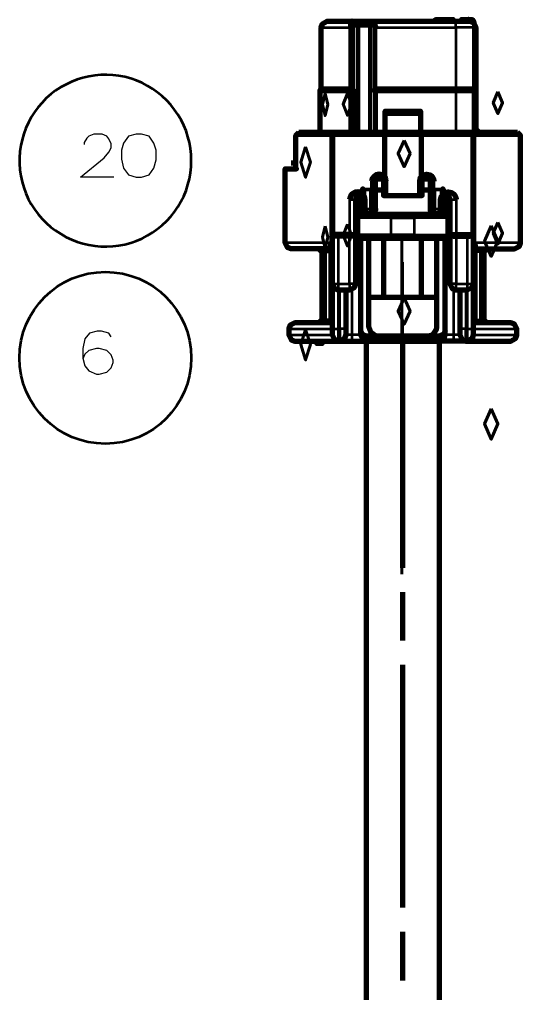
# Model space of a CAD drawing. Extents: x 0 to 174, y 0 to 33.
# Drawn here: x 56.568 to 57.381, y 12.062 to 13.64 of the extents above; entities that cross this region are included whole.
import ezdxf
from ezdxf.enums import TextEntityAlignment as Align

# ---------------------------------------------------------------- set-up
doc = ezdxf.new("R2010")
doc.units = 0
doc.layers.add('PDF2_형상', color=157, linetype='Continuous', true_color=0x405f80)
doc.layers.add('YOLO_TEXT', color=3, linetype='Continuous', true_color=0x008230)
doc.styles.add('OCR_LATIN', font='txt.shx')

msp = doc.modelspace()

# ---------------------------------------------------------------- linework, layer by layer
at = {"layer": 'PDF2_형상', "lineweight": 70}
for points in [[(57.2406, 13.6374), (57.2444, 13.6404), (57.2464, 13.6404), (57.2718, 13.6404), (57.2718, 13.6374)], [(57.2857, 13.6374), (57.2857, 13.6404), (57.2886, 13.6404), (57.291, 13.6404), (57.2882, 13.6376)], [(57.291, 13.6404), (57.2961, 13.6404), (57.3015, 13.6404), (57.3022, 13.6403), (57.3046, 13.6389), (57.3054, 13.6364)], [(57.2996, 13.6392), (57.2972, 13.6403), (57.2961, 13.6404)], [(57.3006, 13.6364), (57.3003, 13.6379), (57.2996, 13.6392), (57.2987, 13.6379), (57.2985, 13.6364)], [(57.3015, 13.6404), (57.3022, 13.6401), (57.3028, 13.6393), (57.3035, 13.6364), (57.3054, 13.6364), (57.3054, 13.635)], [(57.0578, 13.5271), (57.0578, 13.6275), (57.0597, 13.6335), (57.0676, 13.6374), (57.104, 13.6374), (57.1078, 13.6374), (57.1114, 13.6374), (57.1189, 13.6374), (57.1357, 13.6374), (57.1432, 13.6374), (57.1468, 13.6374), (57.2765, 13.6374), (57.2989, 13.6374), (57.3049, 13.6354), (57.3087, 13.6275), (57.3087, 13.5271), (57.3018, 13.5271), (57.2765, 13.5271), (57.1474, 13.5271), (57.1467, 13.5271), (57.1443, 13.526), (57.1439, 13.5257), (57.1433, 13.5254), (57.1431, 13.5253), (57.1438, 13.5253), (57.1474, 13.5253), (57.2765, 13.5253), (57.3058, 13.5253), (57.3058, 13.4574)], [(57.1078, 13.6374), (57.1075, 13.6374), (57.1074, 13.6374), (57.1072, 13.6372), (57.1072, 13.6371), (57.1072, 13.6368), (57.1074, 13.6362), (57.1082, 13.6347), (57.1104, 13.6319), (57.111, 13.6317), (57.1115, 13.6315), (57.1169, 13.6315), (57.1189, 13.6315), (57.1357, 13.6315), (57.1376, 13.6315), (57.1431, 13.6315), (57.1432, 13.6315), (57.1438, 13.6318), (57.1442, 13.6319), (57.1471, 13.636), (57.1474, 13.6365), (57.1474, 13.6368), (57.1474, 13.6371), (57.1474, 13.6372), (57.1472, 13.6372), (57.1472, 13.6374), (57.1471, 13.6374), (57.1468, 13.6374)], [(57.1104, 13.6319), (57.1078, 13.6275)], [(57.1468, 13.6275), (57.1442, 13.6319)], [(57.2882, 13.6374), (57.2882, 13.6376), (57.2881, 13.6374)], [(57.111, 13.5253), (57.1079, 13.5271), (57.1072, 13.5271), (57.104, 13.5271), (57.0576, 13.5271), (57.0558, 13.5253), (57.0558, 13.4574)], [(57.0558, 13.5253), (57.104, 13.5253), (57.1072, 13.5253), (57.111, 13.5253), (57.111, 13.4574)], [(57.3018, 13.5271), (57.3058, 13.5253)], [(57.3087, 13.5271), (57.3087, 13.4574)], [(57.1617, 13.4574), (57.1617, 13.4589), (57.1617, 13.4879), (57.1617, 13.4918), (57.2188, 13.4918), (57.2188, 13.4879), (57.2188, 13.4589), (57.2188, 13.4574)], [(57.2188, 13.4879), (57.1617, 13.4879)], [(57.0746, 13.2668), (57.0711, 13.2683), (57.0092, 13.2683), (57.0032, 13.2703), (56.9993, 13.2782), (56.9993, 13.3982), (57.0175, 13.3982), (57.0171, 13.3983), (57.0169, 13.3985), (57.0167, 13.3988), (57.0167, 13.399), (57.0167, 13.4524), (57.0217, 13.4572)], [(57.0217, 13.4574), (57.0743, 13.4574), (57.081, 13.4574), (57.0825, 13.4574), (57.1608, 13.4574), (57.2196, 13.4574), (57.2979, 13.4574), (57.2994, 13.4574), (57.3062, 13.4574), (57.3762, 13.4574)], [(57.086, 13.1187), (57.08, 13.1207), (57.0761, 13.1286), (57.0761, 13.1383), (57.0761, 13.2113), (57.0761, 13.2939), (57.0761, 13.4524), (57.081, 13.4572)], [(57.1608, 13.4574), (57.1608, 13.4572), (57.1608, 13.4569), (57.1607, 13.4524), (57.1607, 13.3854), (57.1568, 13.3883), (57.1517, 13.3894), (57.1467, 13.3883), (57.1431, 13.3858), (57.1406, 13.3824), (57.1397, 13.3781)], [(57.2196, 13.4574), (57.2197, 13.4572), (57.2197, 13.4569), (57.2199, 13.4524), (57.2199, 13.3854), (57.2243, 13.3885), (57.2289, 13.3894), (57.2343, 13.3882), (57.2379, 13.3854), (57.2404, 13.3807), (57.2408, 13.3781)], [(57.2994, 13.4572), (57.3044, 13.4524), (57.3044, 13.2939), (57.3044, 13.2113), (57.3044, 13.1383), (57.3044, 13.1286), (57.3025, 13.1226), (57.2946, 13.1187)], [(57.306, 13.2669), (57.3093, 13.2683), (57.3714, 13.2683), (57.3792, 13.2722), (57.3813, 13.2782), (57.3813, 13.4524), (57.3762, 13.4572)], [(57.3137, 13.4574), (57.3097, 13.4613), (57.3087, 13.4613)], [(57.3133, 13.4574), (57.3104, 13.4603), (57.3099, 13.4603), (57.3087, 13.4603)], [(57.0092, 13.4081), (57.0167, 13.4081)], [(57.1411, 13.3254), (57.141, 13.3254), (57.1408, 13.3256), (57.1406, 13.3258), (57.1404, 13.3264), (57.1396, 13.3329), (57.144, 13.3331), (57.1454, 13.3335), (57.146, 13.334), (57.146, 13.3654), (57.146, 13.3781), (57.1469, 13.3815), (57.1489, 13.3835), (57.1525, 13.3844), (57.156, 13.3833), (57.1582, 13.3806), (57.1588, 13.3781)], [(57.1607, 13.3854), (57.1608, 13.3849), (57.1621, 13.3814), (57.1626, 13.3781)], [(57.1626, 13.3549), (57.2179, 13.3549), (57.2218, 13.3549), (57.2218, 13.3781), (57.2231, 13.3818), (57.2258, 13.384), (57.229, 13.3844), (57.2322, 13.3829), (57.2342, 13.3801), (57.2346, 13.3781), (57.2346, 13.3654), (57.2346, 13.334), (57.2346, 13.3303), (57.2394, 13.3254), (57.2493, 13.3254), (57.2542, 13.3303)], [(57.2179, 13.3781), (57.2186, 13.3821), (57.2197, 13.385), (57.2199, 13.3854)], [(57.2179, 13.3549), (57.2179, 13.3781), (57.2218, 13.3781)], [(57.124, 13.3533), (57.1229, 13.3542), (57.1214, 13.3547), (57.1181, 13.3546), (57.1144, 13.3519), (57.1135, 13.3485), (57.1135, 13.2939), (57.1135, 13.2113), (57.1115, 13.2053), (57.1036, 13.2014), (57.086, 13.2014), (57.08, 13.2033), (57.0761, 13.2113)], [(57.1229, 13.3542), (57.1215, 13.3568), (57.1219, 13.3599), (57.1175, 13.3608), (57.1129, 13.3603), (57.1082, 13.3576), (57.1051, 13.3537), (57.1039, 13.3485)], [(57.1262, 13.3624), (57.1262, 13.3565), (57.1251, 13.3572), (57.1243, 13.3579), (57.1242, 13.3583), (57.1242, 13.3586), (57.1262, 13.3624), (57.1262, 13.3632), (57.126, 13.3642), (57.1253, 13.3654), (57.1219, 13.3599)], [(57.1262, 13.3565), (57.1261, 13.3557), (57.1258, 13.3553), (57.1242, 13.3533), (57.124, 13.3533), (57.1261, 13.35), (57.1262, 13.3485), (57.1262, 13.334), (57.1262, 13.3339), (57.1264, 13.3338), (57.1267, 13.3336), (57.1267, 13.3285)], [(57.1313, 13.3254), (57.1308, 13.3256), (57.1306, 13.3258), (57.13, 13.3271), (57.1293, 13.3329), (57.1293, 13.3474), (57.1285, 13.3517), (57.1258, 13.3553)], [(57.1397, 13.3642), (57.1396, 13.3329)], [(57.146, 13.3638), (57.1588, 13.3638)], [(57.2218, 13.3638), (57.2346, 13.3638)], [(57.2394, 13.3254), (57.2396, 13.3254), (57.2397, 13.3256), (57.2399, 13.3258), (57.2404, 13.3279), (57.2408, 13.3329), (57.2407, 13.3642)], [(57.2493, 13.3254), (57.2496, 13.3256), (57.25, 13.3258), (57.2504, 13.3271), (57.2512, 13.3329), (57.2512, 13.3474), (57.2521, 13.3517), (57.2546, 13.3553), (57.2564, 13.3533), (57.2544, 13.35), (57.2543, 13.3485), (57.2543, 13.334), (57.2543, 13.3311)], [(57.2576, 13.3542), (57.2587, 13.3557), (57.2586, 13.3599), (57.2553, 13.3654), (57.2546, 13.3642), (57.2544, 13.3639), (57.2543, 13.3624), (57.2564, 13.3586), (57.2564, 13.3583), (57.2563, 13.3579), (57.2553, 13.3572), (57.2543, 13.3565), (57.2543, 13.3561), (57.2546, 13.3553)], [(57.2543, 13.3624), (57.2543, 13.3565)], [(57.3044, 13.2113), (57.3025, 13.2053), (57.2946, 13.2014), (57.2769, 13.2014), (57.271, 13.2033), (57.2671, 13.2113), (57.2671, 13.2939), (57.2671, 13.3485), (57.2667, 13.3506), (57.2646, 13.3536), (57.2613, 13.3549), (57.2576, 13.3542), (57.2564, 13.3533)], [(57.2586, 13.3599), (57.2639, 13.3608), (57.2693, 13.3596), (57.2733, 13.3568), (57.2761, 13.3522), (57.2767, 13.3485)], [(57.2631, 13.3537), (57.2631, 13.3185), (57.2631, 13.291), (57.2631, 13.2899), (57.2572, 13.285), (57.2089, 13.285), (57.1715, 13.285), (57.1233, 13.285), (57.1222, 13.2851), (57.1174, 13.291), (57.1174, 13.3185), (57.1174, 13.3543)], [(57.1174, 13.3185), (57.1175, 13.3196), (57.1233, 13.3244), (57.1715, 13.3244), (57.2089, 13.3244), (57.2572, 13.3244), (57.2582, 13.3243), (57.2631, 13.3185)], [(57.146, 13.334), (57.146, 13.3317), (57.146, 13.3308), (57.146, 13.3303), (57.1411, 13.3254), (57.1313, 13.3254), (57.1262, 13.3303)], [(57.2511, 13.3276), (57.2521, 13.3272), (57.2528, 13.3272), (57.2535, 13.3278), (57.2539, 13.3285)], [(57.2543, 13.3306), (57.2542, 13.3301), (57.254, 13.3299), (57.2538, 13.3299), (57.2535, 13.33), (57.2528, 13.3304)], [(57.1135, 13.2939), (57.1086, 13.289), (57.1069, 13.289), (57.0825, 13.289), (57.081, 13.289), (57.0761, 13.2939)], [(57.1174, 13.3057), (57.1135, 13.3057)], [(57.2671, 13.3057), (57.2631, 13.3057)], [(57.2671, 13.2939), (57.2719, 13.289), (57.2736, 13.289), (57.2979, 13.289), (57.2994, 13.289), (57.3044, 13.2939)], [(57.0728, 13.2782), (57.0721, 13.27), (57.0717, 13.2687), (57.0714, 13.2685), (57.0712, 13.2683), (57.0711, 13.2683)], [(57.1175, 13.29), (57.1135, 13.29)], [(57.1214, 13.2854), (57.1214, 13.1364), (57.1214, 13.1286), (57.1253, 13.1207), (57.1313, 13.1187)], [(57.1499, 13.1265), (57.1458, 13.1272), (57.1381, 13.1325), (57.1351, 13.1414), (57.1351, 13.1896), (57.1351, 13.285)], [(57.1597, 13.1896), (57.1597, 13.285)], [(57.2208, 13.1896), (57.2208, 13.285)], [(57.2306, 13.1265), (57.2394, 13.1296), (57.2447, 13.1372), (57.2454, 13.1414), (57.2454, 13.1896), (57.2454, 13.285)], [(57.2828, 13.2014), (57.2828, 13.1383), (57.2828, 13.1286), (57.2867, 13.1207), (57.2926, 13.1187), (57.2729, 13.1187), (57.2493, 13.1187), (57.2572, 13.1226), (57.2592, 13.1286), (57.2592, 13.1364), (57.2592, 13.2854)], [(57.2671, 13.29), (57.2631, 13.29)], [(57.3093, 13.2683), (57.309, 13.2685), (57.3089, 13.2687), (57.3083, 13.2708), (57.3078, 13.2782)], [(57.0539, 13.2683), (57.0589, 13.2633), (57.0589, 13.1532), (57.0539, 13.1482)], [(57.1214, 13.2683), (57.1135, 13.2683)], [(57.2671, 13.2683), (57.2592, 13.2683)], [(57.3265, 13.2683), (57.3217, 13.2633), (57.3217, 13.1532), (57.3265, 13.1482)], [(57.1214, 13.2368), (57.1135, 13.2368)], [(57.2671, 13.2368), (57.2592, 13.2368)], [(57.0978, 13.2014), (57.0978, 13.1383), (57.0978, 13.1286), (57.0958, 13.1226), (57.0879, 13.1187), (57.1076, 13.1187), (57.1313, 13.1187), (57.1411, 13.1187), (57.1449, 13.1187), (57.2356, 13.1187), (57.2394, 13.1187), (57.2493, 13.1187)], [(57.2454, 13.1896), (57.1351, 13.1896)], [(57.0711, 13.1532), (57.0761, 13.1482), (57.0151, 13.1482), (57.0072, 13.1443), (57.0053, 13.1383), (57.0053, 13.1286), (57.0092, 13.1207), (57.0151, 13.1187), (57.086, 13.1187), (57.0879, 13.1187)], [(57.2926, 13.1187), (57.2946, 13.1187), (57.3654, 13.1187), (57.3733, 13.1226), (57.3753, 13.1286), (57.3753, 13.1383), (57.3714, 13.1463), (57.3654, 13.1482), (57.3044, 13.1482), (57.3093, 13.1532)], [(57.2592, 13.1364), (57.2572, 13.1306), (57.2493, 13.1265), (57.2306, 13.1265), (57.1499, 13.1265), (57.1313, 13.1265), (57.1253, 13.1286), (57.1214, 13.1364)], [(57.0592, 13.1187), (57.0592, 13.1147), (57.055, 13.1147), (57.051, 13.1147), (57.051, 13.1187)], [(57.055, 13.1187), (57.055, 13.1147)], [(57.1308, 13.1187), (57.1308, 9.2925)], [(57.1411, 13.1187), (57.1489, 13.1226), (57.1507, 13.1265)], [(57.2299, 13.1265), (57.2353, 13.1196), (57.2394, 13.1187)], [(57.2497, 9.2925), (57.2497, 13.1187)]]:
    msp.add_lwpolyline(points, dxfattribs=at)
at = {"layer": 'PDF2_형상', "lineweight": 35}
for points in [[(57.2464, 13.6404), (57.2464, 13.6374)], [(57.2886, 13.6404), (57.2886, 13.6381)], [(57.0578, 13.6275), (57.104, 13.6275), (57.104, 13.5271), (57.104, 13.5253), (57.104, 13.4574)], [(57.1078, 13.5271), (57.1078, 13.6275), (57.104, 13.6275), (57.104, 13.6374)], [(57.1169, 13.4574), (57.1169, 13.6315), (57.1114, 13.6374)], [(57.1115, 13.4574), (57.1115, 13.6315)], [(57.1189, 13.6374), (57.1189, 13.6315), (57.1189, 13.4574)], [(57.1357, 13.6374), (57.1357, 13.6315), (57.1357, 13.4574)], [(57.1432, 13.6374), (57.1376, 13.6315), (57.1376, 13.4574)], [(57.1431, 13.5253), (57.1431, 13.6315)], [(57.1468, 13.5271), (57.1468, 13.6275), (57.2765, 13.6275), (57.2765, 13.6374)], [(57.2989, 13.6374), (57.3018, 13.6361), (57.3035, 13.634), (57.3046, 13.6311), (57.305, 13.6275), (57.2765, 13.6275), (57.2765, 13.5271), (57.2765, 13.5253), (57.2765, 13.4574)], [(57.3032, 13.6364), (57.3035, 13.6364), (57.3035, 13.6362)], [(57.305, 13.5271), (57.305, 13.6275), (57.3087, 13.6275)], [(57.1072, 13.5271), (57.1072, 13.5253), (57.1072, 13.4574)], [(57.1438, 13.4574), (57.1438, 13.5253), (57.1443, 13.526)], [(57.1474, 13.5271), (57.1474, 13.5253), (57.1474, 13.4574)], [(57.0217, 13.4574), (57.0208, 13.4572), (57.02, 13.4569), (57.0193, 13.4564), (57.0182, 13.4551), (57.0175, 13.4524), (57.0728, 13.4524), (57.0728, 13.2782), (56.9993, 13.2782)], [(57.0175, 13.3982), (57.0175, 13.4524), (57.0167, 13.4524)], [(57.0743, 13.4574), (57.0742, 13.4572), (57.074, 13.4572), (57.0736, 13.4569), (57.0732, 13.4558), (57.0728, 13.4524), (57.0761, 13.4524), (57.0781, 13.4524), (57.1607, 13.4524), (57.2199, 13.4524), (57.3024, 13.4524), (57.3021, 13.4543), (57.3011, 13.4558), (57.2979, 13.4574)], [(57.0825, 13.4574), (57.0817, 13.4572), (57.0808, 13.4569), (57.0801, 13.4564), (57.0789, 13.4551), (57.0781, 13.4524), (57.0781, 13.2939), (57.0761, 13.2939)], [(57.2188, 13.4589), (57.1617, 13.4589)], [(57.2979, 13.289), (57.2989, 13.289), (57.2997, 13.2893), (57.3004, 13.2899), (57.3017, 13.2911), (57.3024, 13.2939), (57.3024, 13.4524), (57.3044, 13.4524), (57.3078, 13.4524), (57.3074, 13.4558), (57.3068, 13.4569), (57.3062, 13.4574)], [(57.3813, 13.2782), (57.3078, 13.2782), (57.3078, 13.4524), (57.3813, 13.4524)], [(57.3122, 13.4574), (57.3099, 13.4603)], [(57.1253, 13.3654), (57.1397, 13.3654), (57.1397, 13.3781), (57.146, 13.3781)], [(57.1465, 13.3799), (57.1597, 13.3799)], [(57.2226, 13.3799), (57.2339, 13.3799)], [(57.2346, 13.3781), (57.2408, 13.3781), (57.2408, 13.3654), (57.2553, 13.3654)], [(57.1219, 13.3599), (57.1231, 13.3592), (57.1242, 13.3586)], [(57.1229, 13.3542), (57.1231, 13.3542), (57.1232, 13.3543), (57.1238, 13.3549), (57.1251, 13.3572)], [(57.126, 13.3642), (57.1397, 13.3642), (57.1397, 13.3647), (57.1397, 13.3654), (57.146, 13.3654), (57.1454, 13.3649), (57.144, 13.3644), (57.1397, 13.3642)], [(57.2407, 13.3642), (57.2367, 13.3643), (57.2351, 13.3647), (57.2347, 13.365), (57.2346, 13.3651), (57.2346, 13.3653), (57.2346, 13.3654), (57.2408, 13.3654), (57.2408, 13.3647), (57.2407, 13.3642), (57.2546, 13.3642)], [(57.2553, 13.3572), (57.2568, 13.3549), (57.2574, 13.3543), (57.2576, 13.3542)], [(57.2564, 13.3586), (57.2575, 13.3592), (57.2586, 13.3599)], [(57.1039, 13.3486), (57.1135, 13.3486)], [(57.1039, 13.3485), (57.1039, 13.2939), (57.1135, 13.2939), (57.1174, 13.2939)], [(57.1174, 13.3185), (57.1187, 13.3185), (57.1196, 13.3218), (57.1208, 13.3235), (57.1217, 13.324), (57.1225, 13.3243), (57.1233, 13.3244), (57.1233, 13.3539)], [(57.1262, 13.3485), (57.1264, 13.3483), (57.1265, 13.3482), (57.1272, 13.3478), (57.1293, 13.3474)], [(57.2512, 13.3474), (57.2535, 13.3478), (57.254, 13.3482), (57.2543, 13.3485)], [(57.2631, 13.3185), (57.2617, 13.3185), (57.2614, 13.3208), (57.2604, 13.3226), (57.2589, 13.324), (57.2572, 13.3244), (57.2572, 13.3539)], [(57.2671, 13.3485), (57.2767, 13.3485), (57.2767, 13.2939), (57.3024, 13.2939), (57.3044, 13.2939)], [(57.1396, 13.3329), (57.1293, 13.3329), (57.1276, 13.3332), (57.1267, 13.3336)], [(57.1715, 13.3244), (57.1715, 13.3185), (57.2089, 13.3185), (57.2089, 13.3244)], [(57.2543, 13.334), (57.254, 13.3336), (57.2535, 13.3333), (57.2512, 13.3329), (57.2408, 13.3329), (57.2368, 13.3331), (57.2353, 13.3335), (57.2347, 13.3338), (57.2346, 13.3339), (57.2346, 13.334)], [(57.2089, 13.285), (57.2089, 13.291), (57.1715, 13.291), (57.1715, 13.3185), (57.1187, 13.3185), (57.1187, 13.291), (57.1174, 13.291)], [(57.2631, 13.291), (57.2617, 13.291), (57.2617, 13.3185), (57.2089, 13.3185), (57.2089, 13.291), (57.2617, 13.291), (57.261, 13.2876), (57.2597, 13.286), (57.2589, 13.2854), (57.2581, 13.2851), (57.2572, 13.285)], [(57.1069, 13.289), (57.1047, 13.2904), (57.104, 13.2921), (57.1039, 13.2939), (57.0781, 13.2939), (57.0785, 13.2921), (57.0794, 13.2904), (57.0825, 13.289)], [(57.2631, 13.2939), (57.2671, 13.2939), (57.2767, 13.2939), (57.2761, 13.2911), (57.2753, 13.2899), (57.2747, 13.2893), (57.2742, 13.289), (57.2736, 13.289)], [(57.0761, 13.2782), (57.0728, 13.2782)], [(57.0761, 13.2113), (57.086, 13.2113), (57.086, 13.289)], [(57.1135, 13.2113), (57.1036, 13.2113), (57.1036, 13.289)], [(57.1715, 13.285), (57.1715, 13.291), (57.1187, 13.291), (57.1192, 13.2887), (57.1201, 13.2868), (57.1217, 13.2856), (57.1233, 13.285)], [(57.2769, 13.289), (57.2769, 13.2113), (57.2946, 13.2113), (57.3044, 13.2113)], [(57.2946, 13.289), (57.2946, 13.2113), (57.2946, 13.2014), (57.2946, 13.1383), (57.2946, 13.1187)], [(57.3078, 13.2782), (57.3044, 13.2782)], [(57.0589, 13.2633), (57.0647, 13.2633), (57.0647, 13.1532), (57.0589, 13.1532)], [(57.0647, 13.2683), (57.0647, 13.2633), (57.0711, 13.2633), (57.0711, 13.2683)], [(57.0761, 13.2633), (57.0711, 13.2633), (57.0711, 13.1532), (57.0647, 13.1532), (57.0647, 13.1482)], [(57.3044, 13.2633), (57.3093, 13.2633), (57.3093, 13.1532), (57.3157, 13.1532), (57.3157, 13.1482)], [(57.3157, 13.2683), (57.3157, 13.2633), (57.3093, 13.2633), (57.3093, 13.2683)], [(57.3217, 13.2633), (57.3157, 13.2633), (57.3157, 13.1532), (57.3217, 13.1532)], [(57.0053, 13.1383), (57.0761, 13.1383), (57.086, 13.1383), (57.0879, 13.1383), (57.0879, 13.2014)], [(57.086, 13.1187), (57.086, 13.1383), (57.086, 13.2014), (57.086, 13.2113), (57.1036, 13.2113), (57.1036, 13.2014)], [(57.1076, 13.2022), (57.1076, 13.1286), (57.0978, 13.1286)], [(57.2769, 13.2014), (57.2769, 13.2113), (57.2671, 13.2113)], [(57.2828, 13.1286), (57.2729, 13.1286), (57.2729, 13.2022)], [(57.2926, 13.2014), (57.2926, 13.1383), (57.2946, 13.1383), (57.3044, 13.1383), (57.3753, 13.1383)], [(57.0978, 13.1383), (57.0879, 13.1383), (57.0879, 13.1187)], [(57.2926, 13.1187), (57.2926, 13.1383), (57.2828, 13.1383)], [(57.0053, 13.1286), (57.0761, 13.1286)], [(57.1253, 13.1286), (57.1214, 13.1286), (57.1076, 13.1286), (57.1076, 13.1187)], [(57.1313, 13.1187), (57.1313, 13.1265)], [(57.1411, 13.1265), (57.1411, 13.1187)], [(57.2394, 13.1187), (57.2394, 13.1265)], [(57.2493, 13.1265), (57.2493, 13.1187)], [(57.2729, 13.1187), (57.2729, 13.1286), (57.2592, 13.1286), (57.2553, 13.1286)], [(57.3044, 13.1286), (57.3753, 13.1286)]]:
    msp.add_lwpolyline(points, dxfattribs=at)
at = {"layer": 'PDF2_형상', "color": 18, "lineweight": 35, "true_color": 0x260000}
msp.add_lwpolyline([(56.8471, 13.4114), (56.8467, 13.4211), (56.8457, 13.431), (56.8439, 13.4407), (56.8415, 13.4501), (56.8385, 13.4596), (56.8347, 13.4686), (56.8304, 13.4775), (56.8254, 13.486), (56.8199, 13.494), (56.8138, 13.5018), (56.8071, 13.509), (56.8, 13.5158), (56.7924, 13.5221), (56.7843, 13.5278), (56.776, 13.5328), (56.7672, 13.5374), (56.7582, 13.5412), (56.7489, 13.5444), (56.7393, 13.5471), (56.7297, 13.5489), (56.72, 13.5501), (56.7101, 13.5507), (56.7003, 13.5506), (56.6906, 13.5496), (56.6808, 13.5481), (56.6713, 13.5458), (56.6618, 13.5429), (56.6526, 13.5394), (56.6438, 13.5351), (56.6351, 13.5304), (56.6269, 13.525), (56.6192, 13.519), (56.6118, 13.5125), (56.6049, 13.5054), (56.5985, 13.4979), (56.5926, 13.49), (56.5874, 13.4818), (56.5828, 13.4731), (56.5786, 13.4642), (56.5753, 13.4549), (56.5725, 13.4454), (56.5704, 13.4358), (56.569, 13.4261), (56.5683, 13.4162), (56.5683, 13.4065), (56.569, 13.3967), (56.5704, 13.3869), (56.5725, 13.3772), (56.5753, 13.3678), (56.5786, 13.3586), (56.5826, 13.3496), (56.5874, 13.341), (56.5926, 13.3326), (56.5985, 13.3247), (56.6049, 13.3172), (56.6117, 13.3103), (56.619, 13.3037), (56.6269, 13.2978), (56.6351, 13.2924), (56.6438, 13.2875), (56.6526, 13.2833), (56.6618, 13.2797), (56.6711, 13.2768), (56.6807, 13.2746), (56.6904, 13.2731), (56.7003, 13.2722), (56.71, 13.2719), (56.7199, 13.2725), (56.7296, 13.2738), (56.7393, 13.2756), (56.7487, 13.2782), (56.7581, 13.2814), (56.7671, 13.2853), (56.7758, 13.2899), (56.7843, 13.2949), (56.7922, 13.3006), (56.7999, 13.3068), (56.8071, 13.3136), (56.8136, 13.3208), (56.8197, 13.3286), (56.8254, 13.3367), (56.8303, 13.3451), (56.8347, 13.354), (56.8385, 13.3631), (56.8415, 13.3725), (56.8439, 13.3819), (56.8457, 13.3917), (56.8467, 13.4014), (56.8471, 13.4112)], close=True, dxfattribs=at)
at = {"layer": 'PDF2_형상', "color": 18, "lineweight": 13, "true_color": 0x260000}
for points in [[(56.7214, 13.3847), (56.6675, 13.3847), (56.7057, 13.4162), (56.7135, 13.4251), (56.7169, 13.4319), (56.7169, 13.4386), (56.7135, 13.4465), (56.7101, 13.451), (56.7022, 13.4544), (56.6888, 13.4544), (56.681, 13.451), (56.6775, 13.4476), (56.6731, 13.441), (56.6731, 13.4375)], [(56.7169, 13.1257), (56.7135, 13.1313), (56.7011, 13.1346), (56.6944, 13.1346), (56.6821, 13.1313), (56.6742, 13.1222), (56.6708, 13.1065), (56.6708, 13.0908), (56.6742, 13.0785), (56.681, 13.0706), (56.6933, 13.065), (56.6978, 13.065), (56.7101, 13.0683), (56.7169, 13.0751), (56.7203, 13.084), (56.7203, 13.0875), (56.7169, 13.0964), (56.7101, 13.1032), (56.6978, 13.1065), (56.6933, 13.1065), (56.681, 13.1032), (56.6742, 13.0975), (56.6708, 13.0897)]]:
    msp.add_lwpolyline(points, dxfattribs=at)
msp.add_lwpolyline([(56.7574, 13.4544), (56.745, 13.451), (56.7371, 13.4397), (56.7338, 13.4286), (56.7338, 13.4139), (56.7371, 13.3993), (56.745, 13.3881), (56.7574, 13.3847), (56.7664, 13.3847), (56.7788, 13.3881), (56.7865, 13.3993), (56.79, 13.4128), (56.79, 13.4286), (56.7865, 13.4397), (56.7788, 13.451), (56.7664, 13.4544)], close=True, dxfattribs=at)
at = {"layer": 'PDF2_형상', "lineweight": 70}
msp.add_lwpolyline([(57.1588, 13.3781), (57.1588, 13.3549), (57.1626, 13.3549), (57.1626, 13.3781)], close=True, dxfattribs=at)
at = {"layer": 'PDF2_형상', "color": 18, "lineweight": 35, "true_color": 0x260000}
for points in [[(57.1903, 13.1839), (57.1903, 13.2467)], [(57.1903, 12.7508), (57.1903, 13.1446)], [(57.1903, 12.6328), (57.1903, 12.7115)], [(57.1903, 12.1997), (57.1903, 12.5933)], [(57.1903, 12.0815), (57.1903, 12.1603)]]:
    msp.add_lwpolyline(points, dxfattribs=at)
at = {"layer": 'PDF2_형상', "color": 3, "lineweight": 70}
for points in [[(57.1903, 12.7508), (57.1903, 13.1187)], [(57.1903, 12.6328), (57.1903, 12.7115)], [(57.1903, 12.1997), (57.1903, 12.5933)], [(57.1903, 12.0815), (57.1903, 12.1603)]]:
    msp.add_lwpolyline(points, dxfattribs=at)
at = {"layer": 'PDF2_형상', "color": 18, "lineweight": 35, "true_color": 0x260000}
msp.add_circle((56.7076, 13.0915), 0.1394, dxfattribs=at)

# ---------------------------------------------------------------- texts
at = {"layer": 'YOLO_TEXT', "style": 'OCR_LATIN'}
for s, height, p, p2 in [(':', 0.3768, (57.043, 13.2693), (57.0854, 13.2693)), (':', 0.3714, (57.066, 13.2729), (57.1346, 13.2729)), (':', 0.3705, (57.3061, 13.2759), (57.383, 13.2759)), (':', 0.5182, (56.9935, 13.0882), (57.0714, 13.0882)), (':', 0.4471, (57.1433, 13.146), (57.2414, 13.146)), ('I', 0.5507, (57.1437, 12.7407), (57.2338, 12.7407)), (':', 0.5191, (57.2793, 12.9595), (57.3881, 12.9595))]:
    msp.add_text(s, height=height, dxfattribs=at).set_placement(p, p2, align=Align.FIT)

doc.saveas('drawing.dxf')
